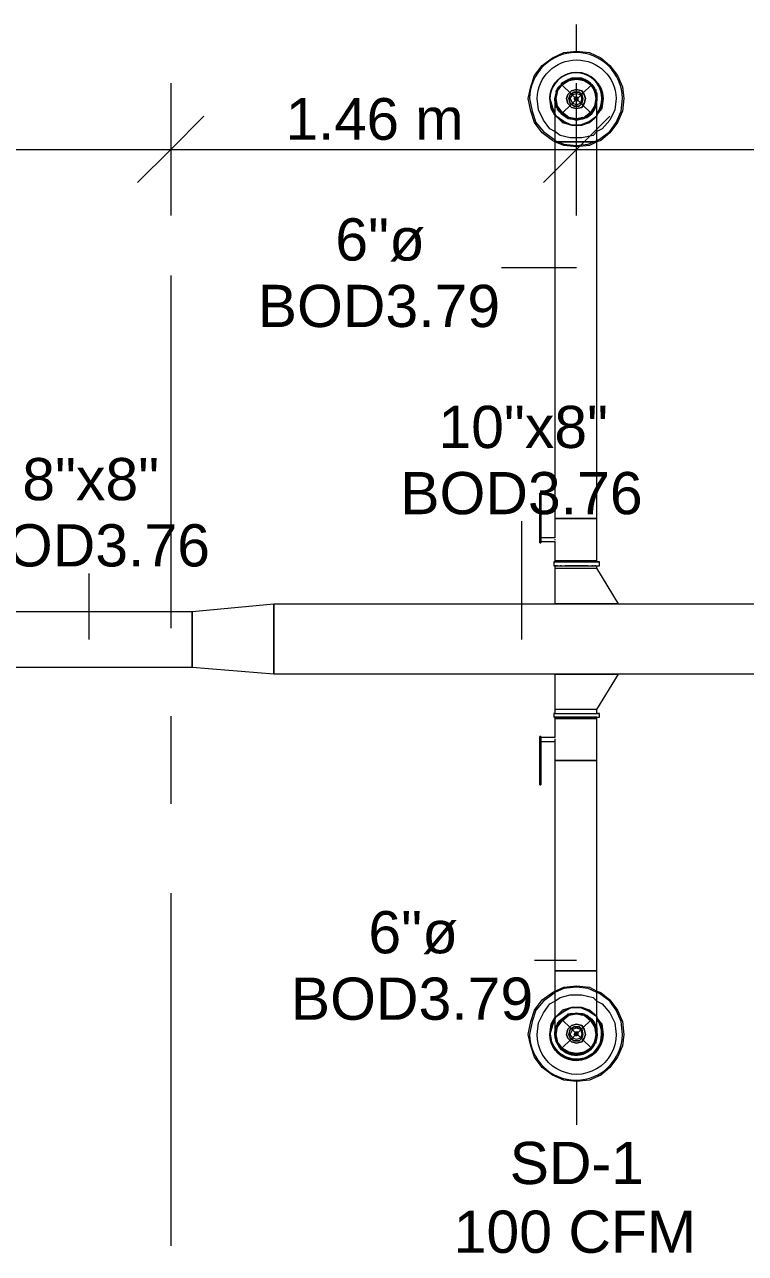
# Model space of a CAD drawing. Header units: metres. Extents: x -2 to 237, y -8 to 52.
# Drawn here: x 48.726 to 51.321, y 14.65 to 19.071 of the extents above; entities that cross this region are included whole.
import ezdxf

# ---------------------------------------------------------------- set-up
doc = ezdxf.new("R2010")
doc.units = ezdxf.units.M
doc.layers.add('HVAC - Ductos', color=5, linetype='Continuous', lineweight=0)
doc.layers.add('PDF_Text', color=7, linetype='Continuous', lineweight=0)
doc.layers.add('PDF_Geometry', color=7, linetype='Continuous', lineweight=0, true_color=0xaaaaaa)
doc.styles.add('PDF Helvetica', font='')
doc.styles.get('PDF Helvetica').set_extended_font_data('Helvetica')

msp = doc.modelspace()

# ---------------------------------------------------------------- linework, layer by layer
at = {"layer": 'HVAC - Ductos', "lineweight": 0}
for points in [[(50.7134, 18.9748), (50.7134, 19.071)], [(50.6355, 18.8053), (50.6355, 18.7961), (50.6355, 18.7777), (50.6355, 18.7503), (50.6355, 18.7136), (50.6355, 18.6678), (50.6355, 18.6494), (50.6263, 18.654), (50.5897, 18.6815), (50.5622, 18.7182), (50.5485, 18.7595), (50.5393, 18.8053), (50.5485, 18.8465), (50.5622, 18.8877), (50.5897, 18.9243), (50.6263, 18.9519), (50.6676, 18.9702), (50.7134, 18.9748), (50.7592, 18.9702), (50.8004, 18.9519), (50.8325, 18.9243), (50.86, 18.8877), (50.8784, 18.8465), (50.8829, 18.8053), (50.8784, 18.7595), (50.86, 18.7182), (50.8325, 18.6815), (50.8004, 18.654), (50.7867, 18.6494), (50.7867, 18.6953), (50.7867, 18.7365), (50.7867, 18.7686), (50.7867, 18.7915), (50.7867, 18.8007)], [(49.2518, 18.8602), (49.2518, 18.622), (49.2518, 18.3837)], [(50.6584, 18.8557), (50.6768, 18.8694), (50.6951, 18.874), (50.7134, 18.8786), (50.7318, 18.874), (50.75, 18.8694), (50.7638, 18.8557), (50.7776, 18.8419), (50.7822, 18.8236), (50.7867, 18.8053), (50.7822, 18.7823), (50.7776, 18.7686), (50.7638, 18.7503), (50.75, 18.7411), (50.7318, 18.7319), (50.7134, 18.7319), (50.6951, 18.7319), (50.6768, 18.7411), (50.6584, 18.7503), (50.6493, 18.7686), (50.6401, 18.7823), (50.6401, 18.8053), (50.6401, 18.8236), (50.6493, 18.8419), (50.6584, 18.8557), (50.6584, 18.8602)], [(50.6401, 18.8281), (50.6401, 18.8327), (50.6447, 18.8373)], [(50.6447, 18.8327), (50.6584, 18.8557), (50.6814, 18.8694)], [(50.6814, 18.874), (50.6859, 18.874)], [(50.6859, 18.874), (50.7134, 18.8786), (50.7363, 18.874)], [(50.7134, 18.3837), (50.7134, 18.622), (50.7134, 18.8602)], [(50.7409, 18.874), (50.7455, 18.874)], [(50.7455, 18.8694), (50.7638, 18.8557), (50.7776, 18.8327)], [(50.7684, 18.8557), (50.7638, 18.8602)], [(50.7822, 18.8373), (50.7822, 18.8327), (50.7822, 18.8281)], [(50.6355, 18.7961), (50.6401, 18.7823), (50.6447, 18.764), (50.6584, 18.7503), (50.6447, 18.7732), (50.6401, 18.7732), (50.6401, 18.7777)], [(50.6447, 18.7777), (50.6401, 18.8053), (50.6447, 18.8281)], [(50.6859, 18.7319), (50.6814, 18.7319), (50.6814, 18.7365), (50.6584, 18.7503), (50.6768, 18.7365), (50.6951, 18.7319), (50.7134, 18.7274), (50.7318, 18.7319), (50.75, 18.7365), (50.7684, 18.7503), (50.7776, 18.764), (50.7867, 18.7823), (50.7867, 18.7961)], [(50.7822, 18.8281), (50.7867, 18.8053), (50.7822, 18.7777), (50.7822, 18.7732)], [(50.7867, 18.8007), (50.7867, 18.8053)], [(50.7776, 18.7732), (50.7638, 18.7503), (50.7455, 18.7365), (50.7409, 18.7319)], [(50.7822, 18.7732), (50.7822, 18.7732)], [(49.371, 18.7411), (49.2518, 18.622), (49.1328, 18.5028)], [(50.8325, 18.7411), (50.7134, 18.622), (50.5943, 18.5028)], [(50.7363, 18.7365), (50.7134, 18.7319), (50.6859, 18.7365)], [(50.7409, 18.7319), (50.7409, 18.7319)], [(50.7867, 18.6861), (50.773, 18.6724), (50.7318, 18.6632), (50.6905, 18.6632), (50.6538, 18.6724), (50.6355, 18.6861)], [(46.7961, 18.622), (49.2518, 18.622), (50.7134, 18.622), (55.1438, 18.622)], [(50.7867, 17.1375), (50.7867, 17.1421), (50.7867, 17.2933), (50.7776, 17.2933), (50.7684, 17.2933), (50.75, 17.2933), (50.7318, 17.2933), (50.7134, 17.2933), (50.6951, 17.2933), (50.6768, 17.2933), (50.6584, 17.2933), (50.6447, 17.2933), (50.6401, 17.2933), (50.6355, 17.2933), (50.6401, 17.2933), (50.6447, 17.2933), (50.6584, 17.2933), (50.6768, 17.2933), (50.6951, 17.2933), (50.7134, 17.2933), (50.7318, 17.2933), (50.75, 17.2933), (50.7684, 17.2933), (50.7776, 17.2933), (50.7867, 17.2933), (50.7867, 18.6494), (50.7776, 18.6494), (50.7684, 18.6494), (50.75, 18.6494), (50.7318, 18.6494), (50.7134, 18.6494), (50.6951, 18.6494), (50.6768, 18.6494), (50.6584, 18.6494), (50.6447, 18.6494), (50.6401, 18.6494), (50.6355, 18.6494), (50.6355, 17.2933), (50.6355, 17.2246), (50.5851, 17.2246)], [(50.6355, 18.654), (50.6676, 18.6403), (50.7134, 18.6357), (50.7546, 18.6403), (50.7867, 18.654)], [(50.7867, 18.6494), (50.7592, 18.6357), (50.7134, 18.6312), (50.6676, 18.6357), (50.6355, 18.6494)], [(50.6355, 18.6494), (50.6401, 18.6494), (50.6447, 18.6494), (50.6584, 18.6494), (50.6768, 18.6494), (50.6951, 18.6494), (50.7134, 18.6494), (50.7318, 18.6494), (50.75, 18.6494), (50.7684, 18.6494), (50.7776, 18.6494), (50.7867, 18.6494)], [(50.7134, 18.1959), (50.4431, 18.1959)], [(50.5805, 17.385), (50.5805, 17.3804), (50.5805, 17.385)], [(50.5851, 17.385), (50.5805, 17.385)], [(50.5851, 17.385), (50.5851, 17.3804), (50.5851, 17.385)], [(50.5805, 17.2154), (50.5805, 17.2109), (50.5805, 17.2063), (50.5805, 17.2109), (50.5805, 17.2154), (50.5805, 17.3712)], [(50.5851, 17.3712), (50.5851, 17.2154), (50.5851, 17.2109), (50.5851, 17.2063), (50.5851, 17.2109), (50.5851, 17.2154), (50.5851, 17.2109), (50.6355, 17.2109), (50.6355, 17.1421), (50.6355, 17.1375)], [(50.5164, 16.858), (50.5164, 17.2841)], [(50.5805, 17.2063), (50.5805, 17.2063)], [(50.5805, 17.2063), (50.5851, 17.2063)], [(50.5851, 17.2109), (50.5851, 17.2109)], [(50.5851, 17.2063), (50.5851, 17.2063)], [(50.6355, 17.2246), (50.6355, 17.2246)], [(50.6355, 17.2246), (50.6355, 17.2246)], [(50.6355, 17.22), (50.6355, 17.2154)], [(50.6355, 17.2109), (50.6355, 17.2109)], [(50.6355, 17.2109), (50.6355, 17.2109)], [(50.6355, 17.2109), (50.6355, 17.2109)], [(50.6355, 17.2109), (50.6355, 17.2109)], [(50.6355, 17.1238), (50.6309, 17.1238), (50.6401, 17.1238), (50.6538, 17.1238), (50.6722, 17.1238), (50.6905, 17.1238), (50.7134, 17.1238), (50.7363, 17.1238), (50.7546, 17.1238), (50.773, 17.1238), (50.7822, 17.1238), (50.7913, 17.1238), (50.7958, 17.1238), (50.7958, 17.1375)], [(50.6309, 17.1375), (50.6309, 17.1238)], [(50.6447, 17.1238), (50.6401, 17.1238), (50.6355, 17.1238), (50.6355, 17.1146), (50.6401, 17.1146), (50.6447, 17.1146), (50.6584, 17.1146), (50.6768, 17.1146), (50.6951, 17.1146), (50.7134, 17.1146), (50.7318, 17.1146), (50.75, 17.1146), (50.7684, 17.1146), (50.7776, 17.1146), (50.7867, 17.1146), (50.7867, 17.1238), (50.7913, 17.1238), (50.7958, 17.1238)], [(50.6355, 17.1146), (50.6355, 16.9864), (50.6401, 16.9864), (50.6584, 16.9864), (50.6814, 16.9864), (50.7134, 16.9864), (50.7867, 16.9864), (50.8188, 16.9864), (50.8417, 16.9864), (50.86, 16.9864), (50.8646, 16.9864), (50.7867, 17.1146)], [(50.6584, 17.1238), (50.6538, 17.1238)], [(50.7546, 17.1238), (50.75, 17.1238), (50.7318, 17.1238), (50.7134, 17.1238), (50.6951, 17.1238), (50.6768, 17.1238), (50.6722, 17.1238)], [(50.6814, 17.1146), (50.6859, 17.1146)], [(50.7409, 17.1146), (50.7455, 17.1146)], [(50.773, 17.1238), (50.7684, 17.1238)], [(50.7822, 17.1238), (50.7776, 17.1238)], [(50.7867, 17.1238), (50.7867, 17.1238)], [(48.9587, 16.858), (48.9587, 17.0963)], [(49.3297, 16.9588), (49.623, 16.9864)], [(49.623, 16.9864), (49.623, 16.7343)], [(50.8646, 16.9864), (50.86, 16.9864), (50.8417, 16.9864), (50.8188, 16.9864), (50.7867, 16.9864), (50.7134, 16.9864), (50.6814, 16.9864), (50.6584, 16.9864), (50.6401, 16.9864), (50.6355, 16.9864)], [(49.3297, 16.7573), (49.3297, 16.9588)], [(49.623, 16.7343), (49.3297, 16.7573)], [(50.7867, 16.6061), (50.8646, 16.7343), (50.86, 16.7343), (50.8417, 16.7343), (50.8188, 16.7343), (50.7867, 16.7343), (50.7134, 16.7343), (50.6814, 16.7343), (50.6584, 16.7343), (50.6401, 16.7343), (50.6355, 16.7343), (50.6355, 16.6061)], [(50.6355, 16.7343), (50.6401, 16.7343), (50.6584, 16.7343), (50.6814, 16.7343), (50.7134, 16.7343), (50.7867, 16.7343), (50.8188, 16.7343), (50.8417, 16.7343), (50.86, 16.7343), (50.8646, 16.7343)], [(50.5851, 16.4915), (50.6355, 16.4915), (50.6355, 16.4228), (50.6401, 16.4228), (50.6447, 16.4228), (50.6584, 16.4228), (50.6768, 16.4228), (50.6951, 16.4228), (50.7134, 16.4228), (50.7318, 16.4228), (50.75, 16.4228), (50.7684, 16.4228), (50.7776, 16.4228), (50.7867, 16.4228), (50.7867, 16.574), (50.7776, 16.574), (50.7684, 16.574), (50.75, 16.574), (50.7318, 16.574), (50.7134, 16.574), (50.6951, 16.574), (50.6768, 16.574), (50.6584, 16.574), (50.6447, 16.574), (50.6401, 16.574), (50.6355, 16.574), (50.6401, 16.574), (50.6355, 16.574), (50.6401, 16.574), (50.6447, 16.574), (50.6584, 16.574), (50.6768, 16.574), (50.6951, 16.574), (50.7134, 16.574), (50.7318, 16.574), (50.75, 16.574), (50.7684, 16.574), (50.7776, 16.574), (50.7867, 16.574), (50.7867, 16.5786), (50.7776, 16.5786), (50.7684, 16.5786), (50.75, 16.5786), (50.7318, 16.5786), (50.7134, 16.5786), (50.6951, 16.5786), (50.6768, 16.5786), (50.6584, 16.5786), (50.6447, 16.5786), (50.6401, 16.5786), (50.6355, 16.5786), (50.6401, 16.5786), (50.6309, 16.5786), (50.6401, 16.5786), (50.6538, 16.5786), (50.6722, 16.5786), (50.6905, 16.5786), (50.7134, 16.5786), (50.7363, 16.5786), (50.7546, 16.5786), (50.773, 16.5786), (50.7822, 16.5786), (50.7913, 16.5786), (50.7958, 16.5786), (50.7958, 16.5923)], [(50.6355, 16.5923), (50.6309, 16.5923), (50.6401, 16.5923), (50.6538, 16.5923), (50.6722, 16.5923), (50.6905, 16.5923), (50.7134, 16.5923), (50.7363, 16.5923), (50.7546, 16.5923), (50.773, 16.5923), (50.7822, 16.5923), (50.7913, 16.5923), (50.7958, 16.5923), (50.7913, 16.5923), (50.7867, 16.5923), (50.7867, 16.6061), (50.7776, 16.6061), (50.7684, 16.6061), (50.75, 16.6061), (50.7318, 16.6061), (50.7134, 16.6061), (50.6951, 16.6061), (50.6768, 16.6061), (50.6584, 16.6061), (50.6447, 16.6061), (50.6401, 16.6061), (50.6355, 16.6061), (50.6355, 16.5923), (50.6401, 16.5923), (50.6447, 16.5923)], [(50.6309, 16.5923), (50.6309, 16.5786)], [(50.6538, 16.5923), (50.6584, 16.5923)], [(50.6722, 16.5923), (50.6768, 16.5923), (50.6951, 16.5923), (50.7134, 16.5923), (50.7318, 16.5923), (50.75, 16.5923), (50.7546, 16.5923)], [(50.6859, 16.6061), (50.6814, 16.6061)], [(50.7455, 16.6061), (50.7409, 16.6061)], [(50.7684, 16.5923), (50.773, 16.5923)], [(50.7776, 16.5923), (50.7822, 16.5923)], [(50.7867, 16.5923), (50.7867, 16.5923)], [(50.6355, 16.5786), (50.6355, 16.574), (50.6355, 16.5053), (50.5851, 16.5053), (50.5851, 16.5007), (50.5851, 16.5053), (50.5851, 16.5099), (50.5851, 16.5053), (50.5851, 16.5007), (50.5851, 16.3449), (50.5851, 16.3403), (50.5851, 16.3358), (50.5851, 16.3403), (50.5851, 16.3449)], [(50.7867, 16.5786), (50.7867, 16.5786)], [(50.7867, 16.5786), (50.7913, 16.5786), (50.7958, 16.5786)], [(50.7867, 16.574), (50.7867, 16.574)], [(50.7867, 16.574), (50.7867, 16.574)], [(50.5805, 16.5099), (50.5805, 16.5099)], [(50.5851, 16.5099), (50.5805, 16.5099)], [(50.5805, 16.3449), (50.5805, 16.3403), (50.5805, 16.3358), (50.5805, 16.3403), (50.5805, 16.3449), (50.5805, 16.5007), (50.5805, 16.5053), (50.5805, 16.5099), (50.5805, 16.5053), (50.5805, 16.5007)], [(50.5851, 16.5099), (50.5851, 16.5099)], [(50.5851, 16.5053), (50.5851, 16.5053)], [(50.6355, 16.5053), (50.6355, 16.5053)], [(50.6355, 16.5053), (50.6355, 16.5053)], [(50.6355, 16.5053), (50.6355, 16.5053)], [(50.6355, 16.5053), (50.6355, 16.5053)], [(50.6355, 16.5007), (50.6355, 16.4961), (50.6355, 16.4915)], [(50.6355, 16.4915), (50.6355, 16.4915)], [(50.5805, 16.3358), (50.5805, 16.3358)], [(50.5805, 16.3358), (50.5851, 16.3358)], [(50.5851, 16.3358), (50.5851, 16.3358)], [(50.7134, 15.7035), (50.5622, 15.7035)], [(50.6355, 15.5935), (50.6676, 15.6073), (50.7134, 15.6119), (50.7592, 15.6073), (50.7867, 15.5935)], [(50.7867, 15.5935), (50.8004, 15.5889), (50.8325, 15.5615), (50.86, 15.5248), (50.8784, 15.4836), (50.8829, 15.4378), (50.8784, 15.3965), (50.86, 15.3552), (50.8325, 15.3186), (50.8004, 15.2912), (50.7592, 15.2728), (50.7134, 15.2682), (50.6676, 15.2728), (50.6263, 15.2912), (50.5897, 15.3186), (50.5622, 15.3552), (50.5485, 15.3965), (50.5393, 15.4378), (50.5485, 15.4836), (50.5622, 15.5248), (50.5897, 15.5615), (50.6263, 15.5889), (50.6355, 15.5935)], [(50.7867, 15.5889), (50.7546, 15.6027), (50.7134, 15.6073), (50.6676, 15.6027), (50.6355, 15.5889)], [(50.6355, 15.5569), (50.6538, 15.5706), (50.6905, 15.5798), (50.7318, 15.5798), (50.773, 15.5706), (50.7867, 15.5569)], [(50.6401, 15.4652), (50.6401, 15.4698), (50.6447, 15.4698), (50.6584, 15.4927), (50.6447, 15.479), (50.6401, 15.4607), (50.6355, 15.4469)], [(50.6584, 15.4927), (50.6768, 15.5019), (50.6951, 15.5111), (50.7134, 15.5111), (50.7318, 15.5111), (50.75, 15.5019), (50.7638, 15.4927), (50.7776, 15.4744), (50.7822, 15.4607), (50.7867, 15.4378), (50.7822, 15.4194), (50.7776, 15.4011), (50.7638, 15.3874), (50.75, 15.3736), (50.7318, 15.369), (50.7134, 15.3644), (50.6951, 15.369), (50.6768, 15.3736), (50.6584, 15.3874), (50.6493, 15.4011), (50.6401, 15.4194), (50.6401, 15.4378), (50.6401, 15.4607), (50.6493, 15.4744), (50.6584, 15.4927), (50.6768, 15.5065), (50.6951, 15.5111), (50.7134, 15.5156), (50.7318, 15.5111), (50.75, 15.5065), (50.7684, 15.4927), (50.7776, 15.479), (50.7867, 15.4607), (50.7867, 15.4469)], [(50.663, 15.4927), (50.6814, 15.5065), (50.6814, 15.5111), (50.6859, 15.5111)], [(50.6859, 15.5065), (50.7134, 15.5111), (50.7363, 15.5065)], [(50.7409, 15.5111), (50.7455, 15.5065), (50.7638, 15.4927), (50.7776, 15.4698)], [(50.7409, 15.5111), (50.7409, 15.5111)], [(50.6447, 15.4148), (50.6401, 15.4378), (50.6447, 15.4652)], [(50.7822, 15.4698), (50.7822, 15.4652), (50.7867, 15.4378), (50.7822, 15.4148)], [(50.7822, 15.4698), (50.7822, 15.4698)], [(50.6447, 15.4057), (50.6401, 15.4103), (50.6401, 15.4148)], [(50.6814, 15.3736), (50.6584, 15.3874), (50.6447, 15.4103)], [(50.7776, 15.4103), (50.7638, 15.3874), (50.7455, 15.3736)], [(50.7822, 15.4148), (50.7822, 15.4103), (50.7822, 15.4057)], [(50.6859, 15.369), (50.6814, 15.369)], [(50.7363, 15.369), (50.7134, 15.3644), (50.6859, 15.369)], [(50.7455, 15.369), (50.7409, 15.369)], [(50.7134, 15.2682), (50.7134, 15.1125)]]:
    msp.add_lwpolyline(points, dxfattribs=at)
for points in [[(50.7867, 18.654), (50.7958, 18.6586), (50.8325, 18.6861), (50.8554, 18.7182), (50.8738, 18.7595), (50.8784, 18.8053, 0.986365), (50.5439, 18.8053), (50.5531, 18.7595), (50.5668, 18.7182), (50.5943, 18.6861), (50.6309, 18.6586), (50.6355, 18.654)], [(50.6355, 18.6861), (50.6171, 18.6953), (50.5943, 18.7274), (50.576, 18.764), (50.5714, 18.8053, -0.976067), (50.8554, 18.8053), (50.8509, 18.764), (50.8325, 18.7274), (50.805, 18.6953), (50.7867, 18.6861)], [(50.7867, 15.4378), (50.7867, 15.4469), (50.7867, 15.4652), (50.7867, 15.4927), (50.7867, 15.5339), (50.7867, 15.5798), (50.7867, 15.6347), (50.7867, 15.6668), (50.7776, 15.6668), (50.7684, 15.6668), (50.75, 15.6668), (50.7318, 15.6668), (50.7134, 15.6668), (50.6951, 15.6668), (50.6768, 15.6668), (50.6584, 15.6668), (50.6447, 15.6668), (50.6401, 15.6668), (50.6355, 15.6668), (50.6355, 15.6165), (50.6355, 15.5661), (50.6355, 15.5202), (50.6355, 15.4836), (50.6355, 15.4561), (50.6355, 15.4423), (50.6355, 15.4378), (50.6355, 15.4469), (50.6355, 15.4378, 1.028884), (50.7867, 15.4469, -1.065214), (50.6355, 15.4378)], [(50.6355, 15.5889), (50.6309, 15.5843), (50.5943, 15.5569), (50.5668, 15.5248), (50.5531, 15.4836), (50.5439, 15.4378, 0.986365), (50.8784, 15.4378), (50.8738, 15.4836), (50.8554, 15.5248), (50.8325, 15.5569), (50.7958, 15.5843), (50.7867, 15.5889)], [(50.7867, 15.5569), (50.805, 15.5477), (50.8325, 15.5156), (50.8509, 15.479), (50.8554, 15.4378, -1.013133), (50.5714, 15.4378), (50.576, 15.479), (50.5943, 15.5156), (50.6171, 15.5477), (50.6355, 15.5569)]]:
    msp.add_lwpolyline(points, format="xyb", dxfattribs=at)
for points in [[(50.7867, 18.7457), (50.805, 18.7686), (50.8096, 18.8053, 0.970204), (50.6171, 18.8053), (50.6263, 18.7732), (50.6355, 18.7503, -1.368419), (50.805, 18.8053), (50.8004, 18.7732), (50.7867, 18.7503, 1.367954), (50.6171, 18.8053, -1.392867)], [(50.6171, 15.4378, 1.352404), (50.7867, 15.4927), (50.8004, 15.4698), (50.805, 15.4378, -1.326327), (50.6355, 15.4927), (50.6263, 15.4698), (50.6171, 15.4378, 0.971069), (50.8096, 15.4378), (50.805, 15.4744), (50.7867, 15.4973, -1.406606)]]:
    msp.add_lwpolyline(points, format="xyb", close=True, dxfattribs=at)
for points in [[(50.6584, 18.8557), (50.6447, 18.8419), (50.6401, 18.8236), (50.6355, 18.8053), (50.6355, 18.7961), (50.6355, 18.8053), (50.6401, 18.8236), (50.6447, 18.8419)], [(50.7776, 18.7777), (50.7638, 18.7549), (50.7409, 18.7365), (50.7134, 18.7319), (50.6859, 18.7365), (50.663, 18.7549), (50.6447, 18.7777), (50.6401, 18.8053), (50.6447, 18.8327), (50.663, 18.8557), (50.6859, 18.8694), (50.7134, 18.874), (50.7409, 18.8694), (50.7638, 18.8557), (50.7776, 18.8327), (50.7822, 18.8053)], [(50.7638, 18.8602), (50.75, 18.8694), (50.7318, 18.8786), (50.7134, 18.8786), (50.6951, 18.8786), (50.6768, 18.8694), (50.6584, 18.8602), (50.6768, 18.8694), (50.6951, 18.8786), (50.7134, 18.8786), (50.7318, 18.8786), (50.75, 18.8694)], [(50.6814, 18.819), (50.6768, 18.8053), (50.6814, 18.819), (50.6951, 18.8327), (50.7134, 18.8373), (50.7318, 18.8327), (50.7409, 18.819), (50.7455, 18.8053), (50.7409, 18.819), (50.7318, 18.8327), (50.7134, 18.8373), (50.6951, 18.8327)], [(50.7867, 18.8053), (50.7867, 18.7961), (50.7867, 18.8053), (50.7867, 18.8236), (50.7776, 18.8419), (50.7684, 18.8557), (50.7776, 18.8419), (50.7867, 18.8236)], [(50.6171, 18.8053), (50.6217, 18.7686), (50.6355, 18.7457), (50.6217, 18.7686)], [(50.7409, 18.7869), (50.7455, 18.8053), (50.7409, 18.7869), (50.7318, 18.7732), (50.7134, 18.7686), (50.6951, 18.7732), (50.6814, 18.7869), (50.6768, 18.8053), (50.6814, 18.7869), (50.6951, 18.7732), (50.7134, 18.7686), (50.7318, 18.7732)], [(50.6905, 18.819), (50.6859, 18.8053), (50.6905, 18.819), (50.7042, 18.8281), (50.7226, 18.8281), (50.7318, 18.819), (50.7363, 18.8053), (50.7318, 18.819), (50.7226, 18.8281), (50.7042, 18.8281)], [(50.7318, 18.7869), (50.7363, 18.8053), (50.7318, 18.7869), (50.7226, 18.7777), (50.7042, 18.7777), (50.6905, 18.7869), (50.6859, 18.8053), (50.6905, 18.7869), (50.7042, 18.7777), (50.7226, 18.7777)], [(50.7272, 18.7869), (50.7134, 18.7823), (50.6997, 18.7869), (50.6905, 18.8053), (50.6997, 18.819), (50.7134, 18.8236), (50.7272, 18.819), (50.7318, 18.8053)], [(50.7134, 18.8007), (50.718, 18.8053), (50.718, 18.7961), (50.7088, 18.7961), (50.7042, 18.8053), (50.7088, 18.8099), (50.718, 18.8099), (50.718, 18.8053), (50.7134, 18.8099), (50.7088, 18.8099), (50.7088, 18.8053), (50.7088, 18.8007)], [(50.6401, 18.7411), (50.6676, 18.7228), (50.6951, 18.7091), (50.7272, 18.7091), (50.7592, 18.7228), (50.7867, 18.7411), (50.7592, 18.7182), (50.7318, 18.7091), (50.6951, 18.7091), (50.663, 18.7182), (50.6401, 18.7411), (50.6355, 18.7457), (50.6401, 18.7411), (50.6355, 18.7503)], [(50.7867, 18.7503), (50.7867, 18.7411), (50.7592, 18.7228), (50.7272, 18.7091), (50.6951, 18.7091), (50.6676, 18.7228), (50.6401, 18.7411), (50.663, 18.7182), (50.6951, 18.7091), (50.7318, 18.7091), (50.7592, 18.7182), (50.7867, 18.7411), (50.7867, 18.7457), (50.7867, 18.7411)], [(50.5805, 17.3712), (50.5805, 17.3758), (50.5805, 17.3804), (50.5805, 17.385), (50.5805, 17.3804), (50.5805, 17.3758)], [(50.5851, 17.3712), (50.5851, 17.3758), (50.5851, 17.3804), (50.5851, 17.385), (50.5851, 17.3804), (50.5851, 17.3758)], [(50.7958, 17.1375), (50.7913, 17.1375), (50.7822, 17.1375), (50.773, 17.1375), (50.7546, 17.1375), (50.7363, 17.1375), (50.7134, 17.1375), (50.6905, 17.1375), (50.6722, 17.1375), (50.6538, 17.1375), (50.6401, 17.1375), (50.6309, 17.1375), (50.6401, 17.1375), (50.6538, 17.1375), (50.6722, 17.1375), (50.6905, 17.1375), (50.7134, 17.1375), (50.7363, 17.1375), (50.7546, 17.1375), (50.773, 17.1375), (50.7822, 17.1375), (50.7913, 17.1375)], [(50.6355, 17.1421), (50.6401, 17.1421), (50.6447, 17.1421), (50.6584, 17.1421), (50.6768, 17.1421), (50.6951, 17.1421), (50.7134, 17.1421), (50.7318, 17.1421), (50.75, 17.1421), (50.7684, 17.1421), (50.7776, 17.1421), (50.7867, 17.1421), (50.7776, 17.1421), (50.7684, 17.1421), (50.75, 17.1421), (50.7318, 17.1421), (50.7134, 17.1421), (50.6951, 17.1421), (50.6768, 17.1421), (50.6584, 17.1421), (50.6447, 17.1421), (50.6401, 17.1421)], [(50.7867, 17.1421), (50.7776, 17.1421), (50.7684, 17.1421), (50.75, 17.1421), (50.7318, 17.1421), (50.7134, 17.1421), (50.6951, 17.1421), (50.6768, 17.1421), (50.6584, 17.1421), (50.6447, 17.1421), (50.6401, 17.1421), (50.6355, 17.1421), (50.6401, 17.1421), (50.6447, 17.1421), (50.6584, 17.1421), (50.6768, 17.1421), (50.6951, 17.1421), (50.7134, 17.1421), (50.7318, 17.1421), (50.75, 17.1421), (50.7684, 17.1421), (50.7776, 17.1421)], [(50.6355, 17.1375), (50.6401, 17.1375), (50.6447, 17.1375), (50.6584, 17.1375), (50.6768, 17.1375), (50.6951, 17.1375), (50.7134, 17.1375), (50.7318, 17.1375), (50.75, 17.1375), (50.7684, 17.1375), (50.7776, 17.1375), (50.7867, 17.1375), (50.7776, 17.1375), (50.7684, 17.1375), (50.75, 17.1375), (50.7318, 17.1375), (50.7134, 17.1375), (50.6951, 17.1375), (50.6768, 17.1375), (50.6584, 17.1375), (50.6447, 17.1375), (50.6401, 17.1375)], [(49.623, 16.9864), (51.4785, 16.9864), (51.4785, 16.7343), (49.623, 16.7343)], [(49.3297, 16.7573), (46.7503, 16.7573), (46.7503, 16.9588), (49.3297, 16.9588)], [(50.7867, 16.4228), (50.7776, 16.4228), (50.7684, 16.4228), (50.75, 16.4228), (50.7318, 16.4228), (50.7134, 16.4228), (50.6951, 16.4228), (50.6768, 16.4228), (50.6584, 16.4228), (50.6447, 16.4228), (50.6401, 16.4228), (50.6355, 16.4228), (50.6355, 15.6668), (50.6401, 15.6668), (50.6447, 15.6668), (50.6584, 15.6668), (50.6768, 15.6668), (50.6951, 15.6668), (50.7134, 15.6668), (50.7318, 15.6668), (50.75, 15.6668), (50.7684, 15.6668), (50.7776, 15.6668), (50.7867, 15.6668)], [(50.6355, 15.4927), (50.6401, 15.5019), (50.6676, 15.5202), (50.6951, 15.5339), (50.7272, 15.5339), (50.7592, 15.5202), (50.7867, 15.5019), (50.7592, 15.5248), (50.7318, 15.5339), (50.6951, 15.5339), (50.663, 15.5248), (50.6401, 15.5019), (50.6355, 15.4973), (50.6401, 15.5019)], [(50.7867, 15.5019), (50.7592, 15.5202), (50.7272, 15.5339), (50.6951, 15.5339), (50.6676, 15.5202), (50.6401, 15.5019), (50.663, 15.5248), (50.6951, 15.5339), (50.7318, 15.5339), (50.7592, 15.5248), (50.7867, 15.5019), (50.7867, 15.4973), (50.7867, 15.5019), (50.7867, 15.4927)], [(50.6355, 15.4973), (50.6217, 15.4744), (50.6171, 15.4378), (50.6217, 15.4744)], [(50.7776, 15.4103), (50.7638, 15.3874), (50.7409, 15.3736), (50.7134, 15.369), (50.6859, 15.3736), (50.663, 15.3874), (50.6447, 15.4103), (50.6401, 15.4378), (50.6447, 15.4652), (50.663, 15.4881), (50.6859, 15.5065), (50.7134, 15.5111), (50.7409, 15.5065), (50.7638, 15.4881), (50.7776, 15.4652), (50.7822, 15.4378)], [(50.6814, 15.4561), (50.6768, 15.4378), (50.6814, 15.4561), (50.6951, 15.4698), (50.7134, 15.4744), (50.7318, 15.4698), (50.7409, 15.4561), (50.7455, 15.4378), (50.7409, 15.4561), (50.7318, 15.4698), (50.7134, 15.4744), (50.6951, 15.4698)], [(50.7409, 15.424), (50.7455, 15.4378), (50.7409, 15.424), (50.7318, 15.4103), (50.7134, 15.4057), (50.6951, 15.4103), (50.6814, 15.424), (50.6768, 15.4378), (50.6814, 15.424), (50.6951, 15.4103), (50.7134, 15.4057), (50.7318, 15.4103)], [(50.6905, 15.4561), (50.6859, 15.4378), (50.6905, 15.4561), (50.7042, 15.4652), (50.7226, 15.4652), (50.7318, 15.4561), (50.7363, 15.4378), (50.7318, 15.4561), (50.7226, 15.4652), (50.7042, 15.4652)], [(50.7318, 15.424), (50.7363, 15.4378), (50.7318, 15.424), (50.7226, 15.4148), (50.7042, 15.4148), (50.6905, 15.424), (50.6859, 15.4378), (50.6905, 15.424), (50.7042, 15.4148), (50.7226, 15.4148)], [(50.7272, 15.424), (50.7134, 15.4194), (50.6997, 15.424), (50.6905, 15.4378), (50.6997, 15.4561), (50.7134, 15.4607), (50.7272, 15.4561), (50.7318, 15.4378)], [(50.7134, 15.4332), (50.718, 15.4378), (50.718, 15.4332), (50.7088, 15.4332), (50.7042, 15.4378), (50.7088, 15.4469), (50.718, 15.4469), (50.718, 15.4378), (50.7134, 15.4423), (50.7088, 15.4423), (50.7088, 15.4378), (50.7088, 15.4332)]]:
    msp.add_lwpolyline(points, close=True, dxfattribs=at)
at = {"layer": 'PDF_Geometry', "color": 8, "lineweight": 0, "true_color": 0x808080}
for points in [[(50.773, 18.8465), (50.7363, 18.874), (50.6905, 18.874), (50.6493, 18.8465), (50.6355, 18.8053), (50.6493, 18.7595), (50.6905, 18.7319), (50.7363, 18.7319), (50.773, 18.7595), (50.7867, 18.8053)], [(50.773, 15.4836), (50.7363, 15.5111), (50.6905, 15.5111), (50.6493, 15.4836), (50.6355, 15.4378), (50.6493, 15.3965), (50.6905, 15.369), (50.7363, 15.369), (50.773, 15.3965), (50.7867, 15.4378)]]:
    msp.add_lwpolyline(points, close=True, dxfattribs=at)
for points in [[(50.6584, 18.8557), (50.7684, 18.7503)], [(50.7684, 18.8557), (50.6584, 18.7503)], [(50.6584, 15.4927), (50.7684, 15.3874)], [(50.7684, 15.4927), (50.6584, 15.3874)]]:
    msp.add_lwpolyline(points, dxfattribs=at)
at = {"layer": 'PDF_Geometry', "lineweight": 0}
for points in [[(49.2518, 18.8053), (49.2518, 18.4891)], [(49.2518, 18.1684), (49.2518, 16.8993)], [(49.2518, 16.5831), (49.2518, 16.267)], [(49.2518, 15.9463), (49.2518, 14.6772)]]:
    msp.add_lwpolyline(points, dxfattribs=at)

# ---------------------------------------------------------------- texts
at = {"layer": 'PDF_Text', "lineweight": 0, "attachment_point": 4, "style": 'PDF Helvetica'}
for s, insert, char_height in [('1.46 m', (49.6659, 18.7304), 0.15002), ('6"ø', (49.8446, 18.2958), 0.1519), ('BOD3.79', (49.5651, 18.0576), 0.1519), ('10"x8"', (50.2157, 17.6223), 0.1519), ('8"x8"', (48.7175, 17.4345), 0.1519), ('BOD3.76', (50.0783, 17.3841), 0.1519), ('BOD3.76', (48.5205, 17.1962), 0.1519), ('6"ø', (49.9637, 15.8033), 0.1519), ('BOD3.79', (49.6843, 15.5651), 0.1519), ('SD-1', (50.4723, 14.974), 0.1519), ('100 CFM', (50.2707, 14.7266), 0.1519)]:
    msp.add_mtext(s, dxfattribs=dict(at, insert=insert, char_height=char_height))

doc.saveas('drawing.dxf')
